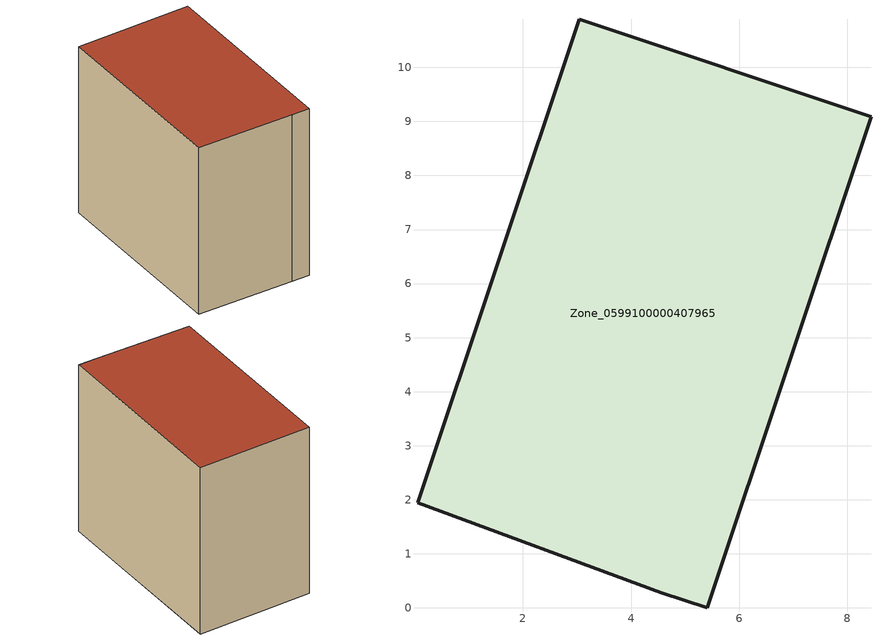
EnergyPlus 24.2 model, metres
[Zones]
Zone_0599100000407965
 floor ground (C_G): 4.56,0.28 0.05,1.94 3.04,10.89 8.44,9.09 5.41,0 z0
 wall outside (C_F): 5.41,0 8.44,9.09 3.04,10.89 0.05,1.94 4.56,0.28 5.41,0 z0:8.75
 roof outside (C_R): 4.56,0.28 5.41,0 8.44,9.09 3.04,10.89 0.05,1.94 z8.75
[BUILDING]
Pand.0599100000407965: North Axis=0; Terrain=City; Loads Convergence Tolerance Value=0.04; Temperature Convergence Tolerance Value=0.4; Solar Distribution=FullExterior; Maximum Number of Warmup Days=25; Minimum Number of Warmup Days=1
[Site:Location]
Rotterdam.The.Hague.AP_ZH_NLD Design_Conditions: Latitude=51.96; Longitude=4.45; Time Zone=1; Elevation=-4.5
[SITE:GROUNDTEMPERATURE:BUILDINGSURFACE]
18, 18, 18, 18, 18, 18, 18, 18, 18, 18, 18, 18
[MATERIAL] Thermal Absorptance=0.9; Solar Absorptance=0.7; Visible Absorptance=0.7
Name | Roughness | Thickness | Conductivity | Density | Specific Heat
G.TI.1992-2005 | MediumSmooth | 0.15 | 0.06 | 540 | 1210
F.TI.1992-2005 | Rough | 0.3 | 0.12 | 1920 | 840
R.TI.1992-2005 | MediumRough | 0.2 | 0.08 | 1500 | 1000
[CONSTRUCTION]
C_G: G.TI.1992-2005
C_F: F.TI.1992-2005
C_R: R.TI.1992-2005
[ZONE]
Zone_0599100000407965: Type=1; Multiplier=1; Ceiling Height=Autocalculate; Volume=Autocalculate; Floor Area=autocalculate; Part of Total Floor Area=Yes
[ZONEINFILTRATION:DESIGNFLOWRATE]
Infil_Zone_0599100000407965: Zone or ZoneList or Space or SpaceList=Zone_0599100000407965; Schedule=AlwaysOn; Design Flow Rate Calculation Method=Flow/Area; Flow Rate per Floor Area=0.0015; Constant Term Coefficient=1; Temperature Term Coefficient=0; Velocity Term Coefficient=0; Velocity Squared Term Coefficient=0
[HVACTEMPLATE:ZONE:IDEALLOADSAIRSYSTEM]
Zone_0599100000407965: Maximum Heating Supply Air Temperature=50; Minimum Cooling Supply Air Temperature=13; Maximum Heating Supply Air Humidity Ratio=0.0156; Minimum Cooling Supply Air Humidity Ratio=0.0077; Heating Limit=NoLimit; Cooling Limit=NoLimit; Dehumidification Control Type=ConstantSensibleHeatRatio; Cooling Sensible Heat Ratio=0.7; Dehumidification Setpoint=60; Humidification Control Type=None; Humidification Setpoint=30; Outdoor Air Method=None; Outdoor Air Flow Rate per Person=0.00944; Outdoor Air Flow Rate per Zone Floor Area=0; Outdoor Air Flow Rate per Zone=0; Demand Controlled Ventilation Type=None; Outdoor Air Economizer Type=NoEconomizer; Heat Recovery Type=None; Sensible Heat Recovery Effectiveness=0.7; Latent Heat Recovery Effectiveness=0.65
[ZONECONTROL:THERMOSTAT]
ThermostatControl_Zone_0599100000407965: Zone or ZoneList=Zone_0599100000407965; Control Type Schedule=DualSetpointControlType; Control 1=Thermostat_Zone_0599100000407965; Temperature Difference Between Cutout And Setpoint=0
[THERMOSTATSETPOINT:DUALSETPOINT]
Thermostat_Zone_0599100000407965: Heating Setpoint Temperature Schedule=HeatingSetpoint_Zone_0599100000407965; Cooling Setpoint Temperature Schedule=CoolingSetpoint_Zone_0599100000407965
[SCHEDULE:COMPACT]
HeatingSetpoint_Zone_0599100000407965: Through: 12/31, For: AllDays, Until: 24:00, 21
CoolingSetpoint_Zone_0599100000407965: Through: 12/31, For: AllDays, Until: 24:00, 24
DualSetpointControlType: Through: 12/31, For: AllDays, Until: 24:00, 4
AlwaysOn: Through: 12/31, For: AllDays, Until: 24:00, 1
